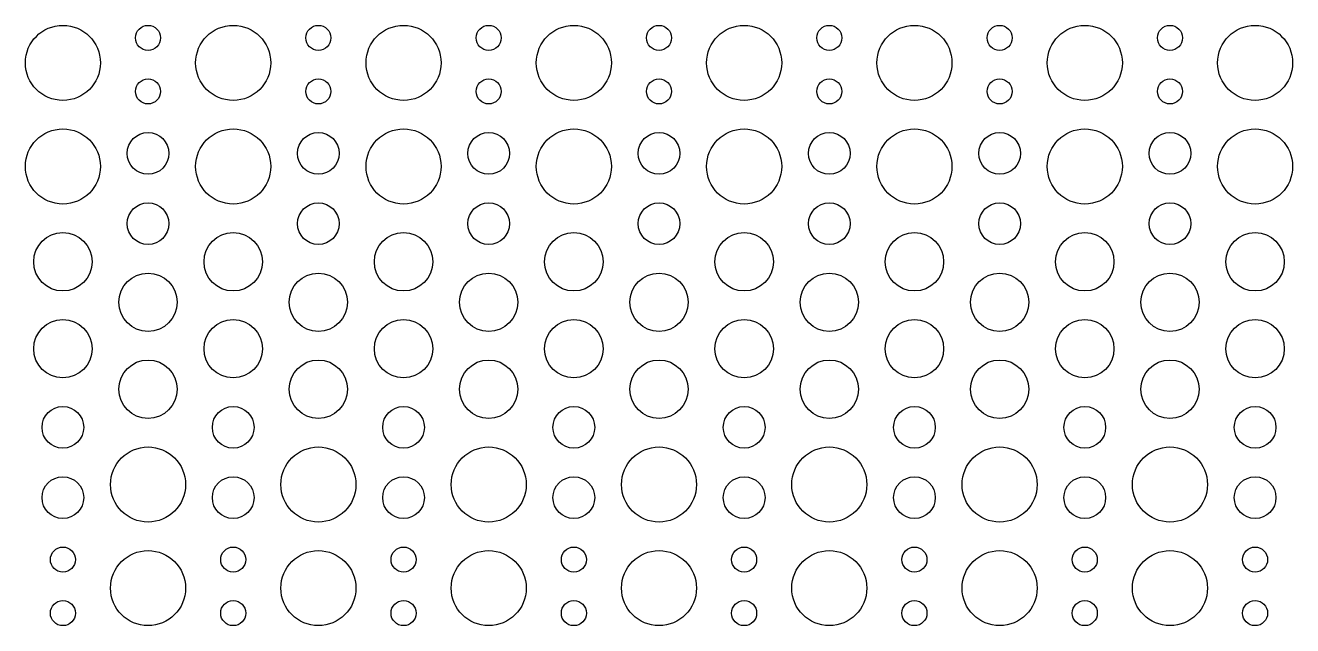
# Model space of a CAD drawing. Header units: metres. Extents: x 0.2 to 7.8, y 0.2 to 3.8.
import ezdxf

# ---------------------------------------------------------------- set-up
doc = ezdxf.new("R2010")
doc.units = ezdxf.units.M

msp = doc.modelspace()

# ---------------------------------------------------------------- linework, layer by layer
for centre, radius in [((0.425, 3.575), 0.225), ((0.9357, 3.725), 0.075), ((1.4464, 3.575), 0.225), ((1.9571, 3.725), 0.075), ((2.4679, 3.575), 0.225), ((2.9786, 3.725), 0.075), ((3.4893, 3.575), 0.225), ((4, 3.725), 0.075), ((4.5107, 3.575), 0.225), ((5.0214, 3.725), 0.075), ((5.5321, 3.575), 0.225), ((6.0429, 3.725), 0.075), ((6.5536, 3.575), 0.225), ((7.0643, 3.725), 0.075), ((7.575, 3.575), 0.225), ((0.9357, 3.4036), 0.075), ((1.9571, 3.4036), 0.075), ((2.9786, 3.4036), 0.075), ((4, 3.4036), 0.075), ((5.0214, 3.4036), 0.075), ((6.0429, 3.4036), 0.075), ((7.0643, 3.4036), 0.075), ((0.425, 2.9536), 0.225), ((0.9357, 3.0321), 0.125), ((1.4464, 2.9536), 0.225), ((1.9571, 3.0321), 0.125), ((2.4679, 2.9536), 0.225), ((2.9786, 3.0321), 0.125), ((3.4893, 2.9536), 0.225), ((4, 3.0321), 0.125), ((4.5107, 2.9536), 0.225), ((5.0214, 3.0321), 0.125), ((5.5321, 2.9536), 0.225), ((6.0429, 3.0321), 0.125), ((6.5536, 2.9536), 0.225), ((7.0643, 3.0321), 0.125), ((7.575, 2.9536), 0.225), ((0.9357, 2.6107), 0.125), ((1.9571, 2.6107), 0.125), ((2.9786, 2.6107), 0.125), ((4, 2.6107), 0.125), ((5.0214, 2.6107), 0.125), ((6.0429, 2.6107), 0.125), ((7.0643, 2.6107), 0.125), ((0.425, 2.3821), 0.175), ((1.4464, 2.3821), 0.175), ((2.4679, 2.3821), 0.175), ((3.4893, 2.3821), 0.175), ((4.5107, 2.3821), 0.175), ((5.5321, 2.3821), 0.175), ((6.5536, 2.3821), 0.175), ((7.575, 2.3821), 0.175), ((0.9357, 2.1393), 0.175), ((1.9571, 2.1393), 0.175), ((2.9786, 2.1393), 0.175), ((4, 2.1393), 0.175), ((5.0214, 2.1393), 0.175), ((6.0429, 2.1393), 0.175), ((7.0643, 2.1393), 0.175), ((0.425, 1.8607), 0.175), ((1.4464, 1.8607), 0.175), ((2.4679, 1.8607), 0.175), ((3.4893, 1.8607), 0.175), ((4.5107, 1.8607), 0.175), ((5.5321, 1.8607), 0.175), ((6.5536, 1.8607), 0.175), ((7.575, 1.8607), 0.175), ((0.9357, 1.6179), 0.175), ((1.9571, 1.6179), 0.175), ((2.9786, 1.6179), 0.175), ((4, 1.6179), 0.175), ((5.0214, 1.6179), 0.175), ((6.0429, 1.6179), 0.175), ((7.0643, 1.6179), 0.175), ((0.425, 1.3893), 0.125), ((1.4464, 1.3893), 0.125), ((2.4679, 1.3893), 0.125), ((3.4893, 1.3893), 0.125), ((4.5107, 1.3893), 0.125), ((5.5321, 1.3893), 0.125), ((6.5536, 1.3893), 0.125), ((7.575, 1.3893), 0.125), ((0.9357, 1.0464), 0.225), ((1.9571, 1.0464), 0.225), ((2.9786, 1.0464), 0.225), ((4, 1.0464), 0.225), ((5.0214, 1.0464), 0.225), ((6.0429, 1.0464), 0.225), ((7.0643, 1.0464), 0.225), ((0.425, 0.9679), 0.125), ((1.4464, 0.9679), 0.125), ((2.4679, 0.9679), 0.125), ((3.4893, 0.9679), 0.125), ((4.5107, 0.9679), 0.125), ((5.5321, 0.9679), 0.125), ((6.5536, 0.9679), 0.125), ((7.575, 0.9679), 0.125), ((0.425, 0.5964), 0.075), ((0.9357, 0.425), 0.225), ((1.4464, 0.5964), 0.075), ((1.9571, 0.425), 0.225), ((2.4679, 0.5964), 0.075), ((2.9786, 0.425), 0.225), ((3.4893, 0.5964), 0.075), ((4, 0.425), 0.225), ((4.5107, 0.5964), 0.075), ((5.0214, 0.425), 0.225), ((5.5321, 0.5964), 0.075), ((6.0429, 0.425), 0.225), ((6.5536, 0.5964), 0.075), ((7.0643, 0.425), 0.225), ((7.575, 0.5964), 0.075), ((0.425, 0.275), 0.075), ((1.4464, 0.275), 0.075), ((2.4679, 0.275), 0.075), ((3.4893, 0.275), 0.075), ((4.5107, 0.275), 0.075), ((5.5321, 0.275), 0.075), ((6.5536, 0.275), 0.075), ((7.575, 0.275), 0.075)]:
    msp.add_circle(centre, radius)

doc.saveas('drawing.dxf')
